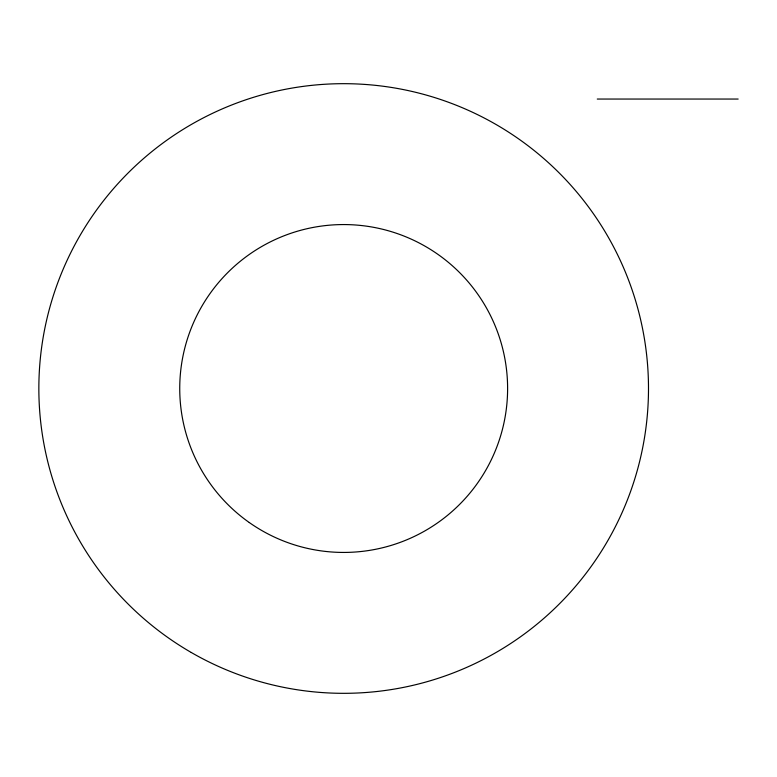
<?xml version="1.0" encoding="UTF-8"?>
<svg xmlns="http://www.w3.org/2000/svg" width="777" height="777" viewBox="0 0 777 777"><rect width="100%" height="100%" fill="white"/><g stroke="black" fill="none" stroke-linecap="round" stroke-linejoin="round"><path stroke-width="1.17" d="M597.27 99.048L738.15 99.048M249.281 522.533A163.937 163.937 0 0 0 506.944 403.234A163.937 163.937 0 0 0 274.796 239.734A163.937 163.937 0 0 0 249.281 522.533M191.259 652.486A304.827 304.827 0 0 0 648.494 388.5A304.827 304.827 0 0 0 191.259 124.514A304.827 304.827 0 0 0 191.259 652.486"/></g></svg>
